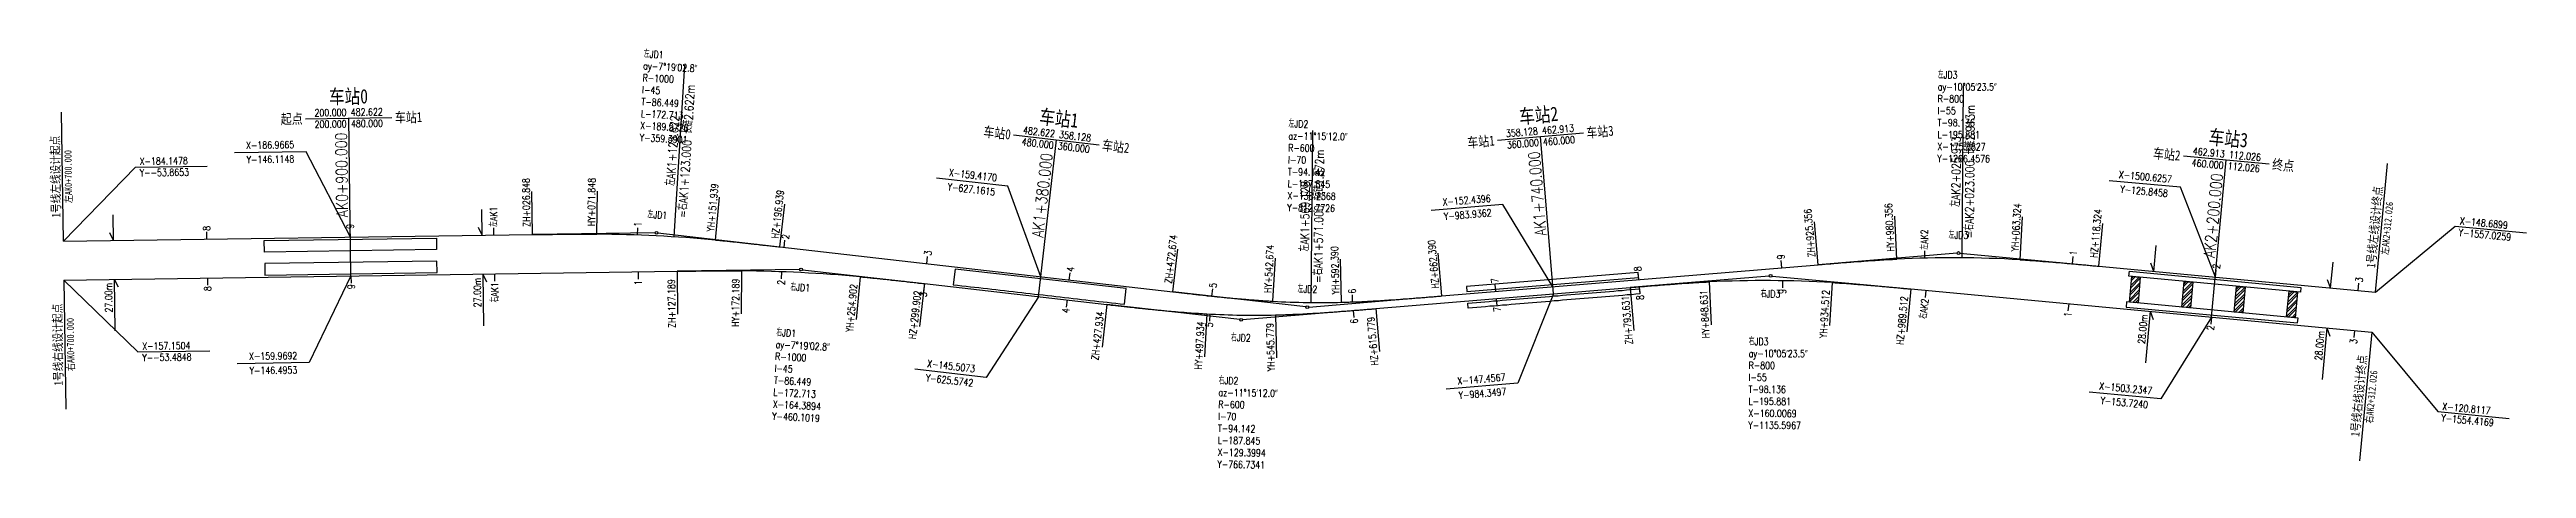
# Model space of a CAD drawing. Header units: millimetres. Extents: x -64 to 1662, y 26 to 318.
import ezdxf
from ezdxf.enums import TextEntityAlignment as Align

# ---------------------------------------------------------------- set-up
doc = ezdxf.new("R2010")
doc.units = ezdxf.units.MM
for name, color, linetype in [('KbhCzCoord主线', 4, 'Continuous'), ('KbhCzD主线-L', 111, 'Continuous'), ('KbhCzD主线-R', 111, 'Continuous'), ('KbhCzZt主线xl', 4, 'Continuous'), ('KbhCz主线', 4, 'Continuous'), ('KbhRt主线_右线', 2, 'Continuous'), ('KbhRt主线_右线qxcs', 2, 'Continuous'), ('KbhRt主线_右线re', 2, 'Continuous'), ('KbhRt主线_右线rs', 2, 'Continuous'), ('KbhRt主线_右线txd', 2, 'Continuous'), ('KbhRt主线_右线xl', 3, 'Continuous'), ('KbhRt主线_左线', 2, 'Continuous'), ('KbhRt主线_左线nydl', 2, 'Continuous'), ('KbhRt主线_左线qxcs', 2, 'Continuous'), ('KbhRt主线_左线re', 2, 'Continuous'), ('KbhRt主线_左线rs', 2, 'Continuous'), ('KbhRt主线_左线txd', 2, 'Continuous'), ('KbhRt主线_左线xl', 3, 'Continuous'), ('Kbh主线_右线Bmb', 10, 'Continuous'), ('Kbh主线_左线Bmb', 10, 'Continuous'), ('Kbh主线_左线Xjj', 6, 'Continuous')]:
    doc.layers.add(name, color=color, linetype=linetype)
doc.styles.add('RhHeiti', font='simhei_0.ttf', dxfattribs={"width": 0.7, "height": 3})
doc.styles.add('RHSTDHZ', font='txt.shx', dxfattribs={"width": 0.8, "height": 3, "bigfont": 'gbcbig.shx'})
pattern_1 = [(45, (0, 0), (-2.245064, 2.245064), []), (45, (0, 1.5875), (-2.245064, 2.245064), [])]

msp = doc.modelspace()

# ---------------------------------------------------------------- hatches: boundary and pattern name
at = {"layer": 'KbhCzZt主线xl'}
h = msp.add_hatch(dxfattribs=at)
h.set_pattern_fill('STEEL', color=2, style=0)
h.set_pattern_definition(pattern_1)
h.paths.add_polyline_path([(1385.6, 141.6), (1387.3, 159.6), (1393.2, 159), (1391.6, 141.1)])
h = msp.add_hatch(dxfattribs=at)
h.set_pattern_fill('STEEL', color=2, style=0)
h.set_pattern_definition(pattern_1)
h.paths.add_polyline_path([(1422.1, 138.2), (1423.8, 156.1), (1429.8, 155.6), (1428.1, 137.7)])
h = msp.add_hatch(dxfattribs=at)
h.set_pattern_fill('STEEL', color=2, style=0)
h.set_pattern_definition(pattern_1)
h.paths.add_polyline_path([(1458.6, 134.8), (1460.3, 152.7), (1466.3, 152.2), (1464.6, 134.2)])
h = msp.add_hatch(dxfattribs=at)
h.set_pattern_fill('STEEL', color=2, style=0)
h.set_pattern_definition(pattern_1)
h.paths.add_polyline_path([(1495.1, 131.4), (1496.8, 149.3), (1502.8, 148.7), (1501.1, 130.8)])

# ---------------------------------------------------------------- linework, layer by layer
at = {"layer": 'KbhCzCoord主线', "color": 0}
for p, q in [((115.3, 246.5), (65.3, 245.8)), ((146.1, 187), (115.3, 246.5)), ((604.2, 222.4), (554.5, 228.1)), ((1421.2, 221.7), (1371.4, 226.3)), ((627.2, 159.4), (604.2, 222.4)), ((949.1, 209.8), (899.2, 205.6)), ((983.9, 152.4), (949.1, 209.8)), ((1445.5, 159.1), (1421.2, 221.7)), ((146.5, 160), (117.3, 99.6)), ((625.6, 145.5), (589, 89.3)), ((984.3, 147.5), (959.4, 85.2)), ((1442.9, 131.3), (1407.4, 74.3)), ((117.3, 99.6), (67.3, 98.8)), ((589, 89.3), (539.3, 95)), ((959.4, 85.2), (909.6, 81)), ((1407.4, 74.3), (1357.6, 79))]:
    msp.add_line(p, q, dxfattribs=at)
at = {"layer": 'KbhCzZt主线xl'}
for points in [[(86.1, 184.6), (206.1, 186.3), (206.2, 178.3), (86.3, 176.6)], [(86.5, 160.6), (206.5, 162.3), (206.4, 170.3), (86.4, 168.6)], [(566.1, 153.8), (569.1, 153.5), (572.1, 153.1), (575.1, 152.8), (578.1, 152.4), (581, 152.1), (584, 151.8), (587, 151.4), (590, 151.1), (593, 150.7), (595.9, 150.4), (598.9, 150.1), (601.9, 149.7), (604.9, 149.4), (607.9, 149), (610.8, 148.7), (613.8, 148.4), (616.8, 148), (619.8, 147.7), (622.8, 147.3), (625.7, 147), (628.7, 146.7), (631.7, 146.3), (634.7, 146), (637.7, 145.6), (640.6, 145.3), (643.6, 145), (646.6, 144.6), (649.6, 144.3), (652.6, 143.9), (655.6, 143.6), (658.5, 143.3), (661.5, 142.9), (664.5, 142.6), (667.5, 142.2), (670.5, 141.9), (673.4, 141.6), (676.4, 141.2), (679.4, 140.9), (682.4, 140.5), (685.4, 140.2), (686.6, 151.1), (567.4, 164.7)], [(924, 149), (1043.6, 158.9), (1043.3, 162.4), (923.7, 152.5)], [(1385.6, 163.2), (1505.1, 152), (1504.8, 148.6), (1385.3, 159.7)], [(924.7, 141), (927.7, 141.2), (930.7, 141.5), (933.6, 141.7), (936.6, 142), (939.6, 142.2), (942.6, 142.5), (945.6, 142.7), (948.6, 143), (951.6, 143.2), (954.6, 143.5), (957.6, 143.7), (960.6, 144), (963.5, 144.2), (966.5, 144.5), (969.5, 144.7), (972.5, 145), (975.5, 145.2), (978.5, 145.5), (981.5, 145.7), (984.5, 146), (987.5, 146.2), (990.5, 146.5), (993.4, 146.7), (996.4, 147), (999.4, 147.2), (1002.4, 147.5), (1005.4, 147.7), (1008.4, 147.9), (1011.4, 148.2), (1014.4, 148.4), (1017.4, 148.7), (1020.4, 148.9), (1023.3, 149.2), (1026.3, 149.4), (1029.3, 149.7), (1032.3, 149.9), (1035.3, 150.2), (1038.3, 150.4), (1041.3, 150.7), (1044.3, 150.9), (1044.6, 147.4), (1041.6, 147.2), (1038.6, 146.9), (1035.6, 146.7), (1032.6, 146.4), (1029.6, 146.2), (1026.6, 145.9), (1023.6, 145.7), (1020.6, 145.5), (1017.7, 145.2), (1014.7, 145), (1011.7, 144.7), (1008.7, 144.5), (1005.7, 144.2), (1002.7, 144), (999.7, 143.7), (996.7, 143.5), (993.7, 143.2), (990.7, 143), (987.8, 142.7), (984.8, 142.5), (981.8, 142.2), (978.8, 142), (975.8, 141.7), (972.8, 141.5), (969.8, 141.2), (966.8, 141), (963.8, 140.7), (960.8, 140.5), (957.9, 140.2), (954.9, 140), (951.9, 139.7), (948.9, 139.5), (945.9, 139.2), (942.9, 139), (939.9, 138.8), (936.9, 138.5), (933.9, 138.3), (930.9, 138), (928, 137.8), (925, 137.5)], [(1383.3, 138.3), (1502.8, 127.2), (1503.1, 130.6), (1383.6, 141.8)]]:
    msp.add_lwpolyline(points, close=True, dxfattribs=at)
at = {"layer": 'KbhCzZt主线xl', "color": 2}
for points in [[(1385.6, 141.6), (1387.3, 159.6), (1393.2, 159), (1391.6, 141.1)], [(1422.1, 138.2), (1423.8, 156.1), (1429.8, 155.6), (1428.1, 137.7)], [(1458.6, 134.8), (1460.3, 152.7), (1466.3, 152.2), (1464.6, 134.2)], [(1495.1, 131.4), (1496.8, 149.3), (1502.8, 148.7), (1501.1, 130.8)]]:
    msp.add_lwpolyline(points, close=True, dxfattribs=at)
at = {"layer": 'KbhCz主线', "color": 9}
for p, q in [((114.9, 269.5), (174.9, 270.4)), ((146.5, 160), (144.9, 270)), ((945.4, 254.6), (1005.2, 259.6)), ((608.2, 258.2), (667.9, 251.4)), ((625.6, 145.5), (638, 254.8)), ((984.3, 147.5), (975.3, 257.1)), ((1423.3, 243.6), (1483, 238)), ((1442.9, 131.3), (1453.1, 240.8))]:
    msp.add_line(p, q, dxfattribs=at)
at = {"layer": 'KbhRt主线_右线'}
for p, q in [((459.1, 164.4), (373.7, 163.2)), ((461.1, 164.3), (546, 154.6)), ((1134.6, 159.9), (1037.8, 151.9)), ((1136.6, 159.9), (1233.3, 150.9)), ((765.7, 129.5), (673.2, 140.1)), ((767.7, 129.5), (860.6, 137.2))]:
    msp.add_line(p, q, dxfattribs=at)
for centre in [(460.1, 164.4), (1135.6, 160), (766.7, 129.4)]:
    msp.add_circle(centre, 1, dxfattribs=at)
at = {"layer": 'KbhRt主线_右线re', "color": 9}
msp.add_line((1554.4, 120.8), (1546, 31.2), dxfattribs=at)
at = {"layer": 'KbhRt主线_右线re', "color": 4}
for p, q in [((1554.4, 120.8), (1600.4, 65.4)), ((1600.4, 65.4), (1650.1, 60.7))]:
    msp.add_line(p, q, dxfattribs=at)
at = {"layer": 'KbhRt主线_右线rs', "color": 9}
msp.add_line((-53.5, 157.1), (-52.2, 67.2), dxfattribs=at)
at = {"layer": 'KbhRt主线_右线rs', "color": 4}
for p, q in [((-53.5, 157.1), (-1.9, 107)), ((-1.9, 107), (48.1, 107.7))]:
    msp.add_line(p, q, dxfattribs=at)
at = {"layer": 'KbhRt主线_右线txd', "color": 4}
for p, q in [((373.7, 163.2), (374.1, 133.2)), ((418.7, 163.5), (418.4, 133.5)), ((501.2, 159.4), (498.5, 129.5)), ((1092.7, 155.8), (1094.1, 125.8)), ((1178.5, 155.4), (1176.7, 125.4)), ((546, 154.6), (542.6, 124.8)), ((673.2, 140.1), (669.8, 110.3)), ((1037.8, 151.9), (1040.3, 122)), ((1233.3, 150.9), (1230.5, 121)), ((742.9, 133.5), (741.2, 103.5)), ((790.7, 132.8), (791.4, 102.8)), ((860.6, 137.2), (863, 107.3))]:
    msp.add_line(p, q, dxfattribs=at)
at = {"layer": 'KbhRt主线_右线xl'}
for p, q in [((-53.5, 157.1), (373.7, 163.2)), ((546, 154.6), (673.2, 140.1)), ((860.6, 137.2), (1037.8, 151.9)), ((1233.3, 150.9), (1554.4, 120.8))]:
    msp.add_line(p, q, dxfattribs=at)
for points in [[(373.7, 163.2), (374.7, 163.2), (375.7, 163.2), (376.7, 163.2), (377.7, 163.2), (378.7, 163.2), (379.7, 163.3), (380.7, 163.3), (381.7, 163.3), (382.7, 163.3), (383.7, 163.3), (384.7, 163.3), (385.7, 163.3), (386.7, 163.3), (387.7, 163.4), (388.7, 163.4), (389.7, 163.4), (390.7, 163.4), (391.7, 163.4), (392.7, 163.4), (393.7, 163.4), (394.7, 163.4), (395.7, 163.4), (396.7, 163.5), (397.7, 163.5), (398.7, 163.5), (399.7, 163.5), (400.7, 163.5), (401.7, 163.5), (402.7, 163.5), (403.7, 163.5), (404.7, 163.5), (405.7, 163.5), (406.7, 163.5), (407.7, 163.5), (408.7, 163.5), (409.7, 163.5), (410.7, 163.5), (411.7, 163.5), (412.7, 163.5), (413.7, 163.5), (414.7, 163.5), (415.7, 163.5), (416.7, 163.5), (417.7, 163.5), (418.7, 163.5)], [(501.2, 159.4), (502.2, 159.3), (503.2, 159.2), (504.2, 159.1), (505.2, 159), (506.2, 158.9), (507.2, 158.8), (508.2, 158.7), (509.2, 158.6), (510.2, 158.5), (511.2, 158.4), (512.2, 158.3), (513.2, 158.2), (514.2, 158.1), (515.2, 158), (516.2, 157.9), (517.2, 157.8), (518.2, 157.7), (519.2, 157.6), (520.2, 157.5), (521.1, 157.4), (522.1, 157.3), (523.1, 157.1), (524.1, 157), (525.1, 156.9), (526.1, 156.8), (527.1, 156.7), (528.1, 156.6), (529.1, 156.5), (530.1, 156.4), (531.1, 156.3), (532.1, 156.2), (533.1, 156.1), (534.1, 155.9), (535.1, 155.8), (536.1, 155.7), (537.1, 155.6), (538, 155.5), (539, 155.4), (540, 155.3), (541, 155.2), (542, 155), (543, 154.9), (544, 154.8), (545, 154.7), (546, 154.6)], [(1037.8, 151.9), (1038.8, 152), (1039.8, 152.1), (1040.8, 152.1), (1041.8, 152.2), (1042.8, 152.3), (1043.8, 152.4), (1044.8, 152.5), (1045.8, 152.6), (1046.8, 152.6), (1047.8, 152.7), (1048.8, 152.8), (1049.8, 152.9), (1050.8, 153), (1051.7, 153), (1052.7, 153.1), (1053.7, 153.2), (1054.7, 153.3), (1055.7, 153.4), (1056.7, 153.4), (1057.7, 153.5), (1058.7, 153.6), (1059.7, 153.7), (1060.7, 153.7), (1061.7, 153.8), (1062.7, 153.9), (1063.7, 154), (1064.7, 154.1), (1065.7, 154.1), (1066.7, 154.2), (1067.7, 154.3), (1068.7, 154.3), (1069.7, 154.4), (1070.7, 154.5), (1071.7, 154.6), (1072.7, 154.6), (1073.7, 154.7), (1074.7, 154.8), (1075.7, 154.8), (1076.7, 154.9), (1077.7, 155), (1078.7, 155), (1079.7, 155.1), (1080.7, 155.1), (1081.7, 155.2), (1082.7, 155.3), (1083.7, 155.3), (1084.7, 155.4), (1085.7, 155.4), (1086.7, 155.5), (1087.7, 155.6), (1088.7, 155.6), (1089.7, 155.7), (1090.7, 155.7), (1091.7, 155.8), (1092.7, 155.8)], [(1178.5, 155.4), (1179.5, 155.3), (1180.5, 155.2), (1181.5, 155.2), (1182.5, 155.1), (1183.5, 155), (1184.5, 155), (1185.5, 154.9), (1186.5, 154.9), (1187.5, 154.8), (1188.5, 154.7), (1189.5, 154.6), (1190.5, 154.6), (1191.5, 154.5), (1192.5, 154.4), (1193.5, 154.3), (1194.5, 154.3), (1195.5, 154.2), (1196.4, 154.1), (1197.4, 154), (1198.4, 154), (1199.4, 153.9), (1200.4, 153.8), (1201.4, 153.7), (1202.4, 153.6), (1203.4, 153.6), (1204.4, 153.5), (1205.4, 153.4), (1206.4, 153.3), (1207.4, 153.2), (1208.4, 153.1), (1209.4, 153), (1210.4, 153), (1211.4, 152.9), (1212.4, 152.8), (1213.4, 152.7), (1214.4, 152.6), (1215.4, 152.5), (1216.4, 152.4), (1217.4, 152.3), (1218.4, 152.2), (1219.4, 152.2), (1220.4, 152.1), (1221.4, 152), (1222.4, 151.9), (1223.3, 151.8), (1224.3, 151.7), (1225.3, 151.6), (1226.3, 151.5), (1227.3, 151.4), (1228.3, 151.3), (1229.3, 151.2), (1230.3, 151.1), (1231.3, 151), (1232.3, 151), (1233.3, 150.9)], [(673.2, 140.1), (674.2, 140), (675.2, 139.8), (676.2, 139.7), (677.2, 139.6), (678.2, 139.5), (679.2, 139.4), (680.2, 139.3), (681.1, 139.2), (682.1, 139.1), (683.1, 138.9), (684.1, 138.8), (685.1, 138.7), (686.1, 138.6), (687.1, 138.5), (688.1, 138.4), (689.1, 138.3), (690.1, 138.2), (691.1, 138.1), (692.1, 137.9), (693.1, 137.8), (694.1, 137.7), (695.1, 137.6), (696.1, 137.5), (697.1, 137.4), (698, 137.3), (699, 137.2), (700, 137.1), (701, 137), (702, 136.9), (703, 136.8), (704, 136.7), (705, 136.6), (706, 136.5), (707, 136.4), (708, 136.3), (709, 136.2), (710, 136.1), (711, 136), (712, 135.9), (713, 135.8), (714, 135.7), (715, 135.6), (716, 135.5), (717, 135.4), (717.9, 135.3), (718.9, 135.2), (719.9, 135.2), (720.9, 135.1), (721.9, 135), (722.9, 134.9), (723.9, 134.8), (724.9, 134.7), (725.9, 134.7), (726.9, 134.6), (727.9, 134.5), (728.9, 134.4), (729.9, 134.3), (730.9, 134.3), (731.9, 134.2), (732.9, 134.1), (733.9, 134.1), (734.9, 134), (735.9, 133.9), (736.9, 133.9), (737.9, 133.8), (738.9, 133.7), (739.9, 133.7), (740.9, 133.6), (741.9, 133.5), (742.9, 133.5)], [(790.7, 132.8), (791.7, 132.8), (792.7, 132.8), (793.7, 132.8), (794.7, 132.9), (795.7, 132.9), (796.7, 132.9), (797.7, 133), (798.7, 133), (799.7, 133), (800.7, 133.1), (801.7, 133.1), (802.7, 133.2), (803.7, 133.2), (804.7, 133.2), (805.7, 133.3), (806.7, 133.3), (807.7, 133.4), (808.7, 133.4), (809.7, 133.5), (810.7, 133.5), (811.7, 133.6), (812.7, 133.7), (813.7, 133.7), (814.7, 133.8), (815.7, 133.8), (816.7, 133.9), (817.7, 133.9), (818.7, 134), (819.7, 134.1), (820.7, 134.1), (821.7, 134.2), (822.7, 134.3), (823.7, 134.3), (824.7, 134.4), (825.7, 134.5), (826.7, 134.5), (827.7, 134.6), (828.7, 134.7), (829.7, 134.7), (830.6, 134.8), (831.6, 134.9), (832.6, 135), (833.6, 135), (834.6, 135.1), (835.6, 135.2), (836.6, 135.3), (837.6, 135.3), (838.6, 135.4), (839.6, 135.5), (840.6, 135.6), (841.6, 135.6), (842.6, 135.7), (843.6, 135.8), (844.6, 135.9), (845.6, 136), (846.6, 136), (847.6, 136.1), (848.6, 136.2), (849.6, 136.3), (850.6, 136.4), (851.6, 136.4), (852.6, 136.5), (853.6, 136.6), (854.6, 136.7), (855.6, 136.8), (856.6, 136.9), (857.6, 136.9), (858.6, 137), (859.6, 137.1), (860.6, 137.2)]]:
    msp.add_lwpolyline(points, dxfattribs=at)
for centre, radius, start, end in [((410.3, -836.5), 1000, 84.7792, 89.5184), ((1131.4, -643.3), 800, 86.6231, 92.7739), ((776, 732.6), 600, 266.8323, 271.4012)]:
    msp.add_arc(centre, radius, start, end, dxfattribs=at)
at = {"layer": 'KbhRt主线_左线'}
for p, q in [((358.4, 190), (273, 188.8)), ((360.4, 189.9), (445.3, 180.2)), ((1265.5, 175.8), (1168.7, 167.8)), ((1267.5, 175.8), (1364.2, 166.7)), ((811.8, 138.4), (719.2, 148.9)), ((813.8, 138.3), (906.6, 146))]:
    msp.add_line(p, q, dxfattribs=at)
for centre in [(359.4, 190), (1266.5, 175.9), (812.8, 138.2)]:
    msp.add_circle(centre, 1, dxfattribs=at)
at = {"layer": 'KbhRt主线_左线nydl', "color": 7}
for p, q in [((371.7, 187.2), (379.1, 306.9)), ((1269.1, 172.6), (1270.1, 292.6)), ((815.4, 141.4), (816.7, 261.4))]:
    msp.add_line(p, q, dxfattribs=at)
at = {"layer": 'KbhRt主线_左线re', "color": 9}
msp.add_line((1557, 148.7), (1565.4, 238.3), dxfattribs=at)
at = {"layer": 'KbhRt主线_左线re', "color": 4}
for p, q in [((1557, 148.7), (1612.5, 194.6)), ((1612.5, 194.6), (1662.2, 190))]:
    msp.add_line(p, q, dxfattribs=at)
at = {"layer": 'KbhRt主线_左线rs', "color": 9}
msp.add_line((-53.9, 184.1), (-55.1, 274.1), dxfattribs=at)
at = {"layer": 'KbhRt主线_左线rs', "color": 4}
for p, q in [((-53.9, 184.1), (-3.7, 235.8)), ((-3.7, 235.8), (46.3, 236.5))]:
    msp.add_line(p, q, dxfattribs=at)
at = {"layer": 'KbhRt主线_左线txd', "color": 4}
for p, q in [((273, 188.8), (272.5, 218.8)), ((317.9, 189.1), (318.2, 219)), ((400.5, 184.9), (403.3, 214.8)), ((445.3, 180.2), (448.7, 210)), ((1168.7, 167.8), (1166.2, 197.7)), ((1223.5, 171.7), (1222.1, 201.7)), ((1309.4, 171.2), (1311.1, 201.2)), ((1364.2, 166.7), (1367, 196.6)), ((719.2, 148.9), (722.6, 178.7)), ((906.6, 146), (904.1, 175.9)), ((788.9, 142.3), (790.6, 172.3)), ((836.7, 141.6), (836, 171.6))]:
    msp.add_line(p, q, dxfattribs=at)
at = {"layer": 'KbhRt主线_左线xl'}
for p, q in [((-53.9, 184.1), (273, 188.8)), ((445.3, 180.2), (719.2, 148.9)), ((906.6, 146), (1168.7, 167.8)), ((1364.2, 166.7), (1557, 148.7))]:
    msp.add_line(p, q, dxfattribs=at)
for points in [[(273, 188.8), (273.9, 188.8), (274.9, 188.8), (275.9, 188.8), (276.9, 188.8), (277.9, 188.8), (278.9, 188.8), (279.9, 188.9), (280.9, 188.9), (281.9, 188.9), (282.9, 188.9), (283.9, 188.9), (284.9, 188.9), (285.9, 188.9), (286.9, 188.9), (287.9, 189), (288.9, 189), (289.9, 189), (290.9, 189), (291.9, 189), (292.9, 189), (293.9, 189), (294.9, 189), (295.9, 189), (296.9, 189), (297.9, 189), (298.9, 189.1), (299.9, 189.1), (300.9, 189.1), (301.9, 189.1), (302.9, 189.1), (303.9, 189.1), (304.9, 189.1), (305.9, 189.1), (306.9, 189.1), (307.9, 189.1), (308.9, 189.1), (309.9, 189.1), (310.9, 189.1), (311.9, 189.1), (312.9, 189.1), (313.9, 189.1), (314.9, 189.1), (315.9, 189.1), (316.9, 189.1), (317.9, 189.1)], [(400.5, 184.9), (401.5, 184.8), (402.5, 184.8), (403.5, 184.7), (404.5, 184.6), (405.5, 184.5), (406.5, 184.4), (407.5, 184.3), (408.5, 184.2), (409.5, 184.1), (410.5, 184), (411.5, 183.9), (412.5, 183.8), (413.5, 183.7), (414.5, 183.6), (415.5, 183.5), (416.5, 183.4), (417.5, 183.3), (418.4, 183.2), (419.4, 183.1), (420.4, 182.9), (421.4, 182.8), (422.4, 182.7), (423.4, 182.6), (424.4, 182.5), (425.4, 182.4), (426.4, 182.3), (427.4, 182.2), (428.4, 182.1), (429.4, 182), (430.4, 181.9), (431.4, 181.7), (432.4, 181.6), (433.4, 181.5), (434.4, 181.4), (435.3, 181.3), (436.3, 181.2), (437.3, 181.1), (438.3, 181), (439.3, 180.9), (440.3, 180.7), (441.3, 180.6), (442.3, 180.5), (443.3, 180.4), (444.3, 180.3), (445.3, 180.2)], [(1168.7, 167.8), (1169.7, 167.9), (1170.7, 167.9), (1171.6, 168), (1172.6, 168.1), (1173.6, 168.2), (1174.6, 168.3), (1175.6, 168.3), (1176.6, 168.4), (1177.6, 168.5), (1178.6, 168.6), (1179.6, 168.7), (1180.6, 168.8), (1181.6, 168.8), (1182.6, 168.9), (1183.6, 169), (1184.6, 169.1), (1185.6, 169.2), (1186.6, 169.2), (1187.6, 169.3), (1188.6, 169.4), (1189.6, 169.5), (1190.6, 169.5), (1191.6, 169.6), (1192.6, 169.7), (1193.6, 169.8), (1194.6, 169.9), (1195.6, 169.9), (1196.6, 170), (1197.6, 170.1), (1198.6, 170.1), (1199.6, 170.2), (1200.6, 170.3), (1201.6, 170.4), (1202.6, 170.4), (1203.6, 170.5), (1204.5, 170.6), (1205.5, 170.6), (1206.5, 170.7), (1207.5, 170.8), (1208.5, 170.8), (1209.5, 170.9), (1210.5, 171), (1211.5, 171), (1212.5, 171.1), (1213.5, 171.1), (1214.5, 171.2), (1215.5, 171.3), (1216.5, 171.3), (1217.5, 171.4), (1218.5, 171.4), (1219.5, 171.5), (1220.5, 171.5), (1221.5, 171.6), (1222.5, 171.6), (1223.5, 171.7)], [(1309.4, 171.2), (1310.4, 171.2), (1311.4, 171.1), (1312.3, 171.1), (1313.3, 171), (1314.3, 170.9), (1315.3, 170.9), (1316.3, 170.8), (1317.3, 170.7), (1318.3, 170.7), (1319.3, 170.6), (1320.3, 170.5), (1321.3, 170.4), (1322.3, 170.4), (1323.3, 170.3), (1324.3, 170.2), (1325.3, 170.1), (1326.3, 170.1), (1327.3, 170), (1328.3, 169.9), (1329.3, 169.8), (1330.3, 169.8), (1331.3, 169.7), (1332.3, 169.6), (1333.3, 169.5), (1334.3, 169.4), (1335.3, 169.3), (1336.3, 169.3), (1337.3, 169.2), (1338.3, 169.1), (1339.3, 169), (1340.3, 168.9), (1341.3, 168.8), (1342.3, 168.7), (1343.3, 168.7), (1344.3, 168.6), (1345.2, 168.5), (1346.2, 168.4), (1347.2, 168.3), (1348.2, 168.2), (1349.2, 168.1), (1350.2, 168), (1351.2, 167.9), (1352.2, 167.9), (1353.2, 167.8), (1354.2, 167.7), (1355.2, 167.6), (1356.2, 167.5), (1357.2, 167.4), (1358.2, 167.3), (1359.2, 167.2), (1360.2, 167.1), (1361.2, 167), (1362.2, 166.9), (1363.2, 166.8), (1364.2, 166.7)], [(719.2, 148.9), (720.2, 148.8), (721.2, 148.7), (722.2, 148.6), (723.2, 148.5), (724.2, 148.3), (725.2, 148.2), (726.2, 148.1), (727.2, 148), (728.2, 147.9), (729.2, 147.8), (730.2, 147.7), (731.2, 147.6), (732.2, 147.4), (733.1, 147.3), (734.1, 147.2), (735.1, 147.1), (736.1, 147), (737.1, 146.9), (738.1, 146.8), (739.1, 146.7), (740.1, 146.6), (741.1, 146.5), (742.1, 146.4), (743.1, 146.2), (744.1, 146.1), (745.1, 146), (746.1, 145.9), (747.1, 145.8), (748.1, 145.7), (749.1, 145.6), (750.1, 145.5), (751, 145.4), (752, 145.3), (753, 145.2), (754, 145.1), (755, 145), (756, 144.9), (757, 144.8), (758, 144.7), (759, 144.6), (760, 144.5), (761, 144.4), (762, 144.3), (763, 144.3), (764, 144.2), (765, 144.1), (766, 144), (767, 143.9), (768, 143.8), (769, 143.7), (770, 143.7), (771, 143.6), (772, 143.5), (773, 143.4), (774, 143.3), (774.9, 143.3), (775.9, 143.2), (776.9, 143.1), (777.9, 143), (778.9, 143), (779.9, 142.9), (780.9, 142.8), (781.9, 142.8), (782.9, 142.7), (783.9, 142.6), (784.9, 142.6), (785.9, 142.5), (786.9, 142.4), (787.9, 142.4), (788.9, 142.3)], [(836.7, 141.6), (837.7, 141.6), (838.7, 141.6), (839.7, 141.7), (840.7, 141.7), (841.7, 141.7), (842.7, 141.8), (843.7, 141.8), (844.7, 141.8), (845.7, 141.9), (846.7, 141.9), (847.7, 142), (848.7, 142), (849.7, 142), (850.7, 142.1), (851.7, 142.1), (852.7, 142.2), (853.7, 142.2), (854.7, 142.3), (855.7, 142.3), (856.7, 142.4), (857.7, 142.4), (858.7, 142.5), (859.7, 142.5), (860.7, 142.6), (861.7, 142.7), (862.7, 142.7), (863.7, 142.8), (864.7, 142.8), (865.7, 142.9), (866.7, 143), (867.7, 143), (868.7, 143.1), (869.7, 143.2), (870.7, 143.2), (871.7, 143.3), (872.7, 143.4), (873.7, 143.4), (874.7, 143.5), (875.7, 143.6), (876.7, 143.6), (877.7, 143.7), (878.7, 143.8), (879.7, 143.9), (880.7, 143.9), (881.7, 144), (882.7, 144.1), (883.7, 144.2), (884.7, 144.2), (885.7, 144.3), (886.7, 144.4), (887.7, 144.5), (888.7, 144.6), (889.6, 144.6), (890.6, 144.7), (891.6, 144.8), (892.6, 144.9), (893.6, 145), (894.6, 145), (895.6, 145.1), (896.6, 145.2), (897.6, 145.3), (898.6, 145.4), (899.6, 145.4), (900.6, 145.5), (901.6, 145.6), (902.6, 145.7), (903.6, 145.8), (904.6, 145.9), (905.6, 145.9), (906.6, 146)]]:
    msp.add_lwpolyline(points, dxfattribs=at)
for centre, radius, start, end in [((309.5, -810.9), 1000, 84.7792, 89.5184), ((1262.2, -627.4), 800, 86.6231, 92.7739), ((822.1, 741.4), 600, 266.8323, 271.4012)]:
    msp.add_arc(centre, radius, start, end, dxfattribs=at)
at = {"layer": 'Kbh主线_右线Bmb', "color": 10}
for p, q in [((46.5, 158.6), (46.6, 153.6)), ((146.5, 160), (146.6, 155)), ((246.5, 161.4), (246.6, 156.4)), ((346.5, 162.8), (346.5, 157.8)), ((446.5, 162.8), (446.3, 157.9)), ((1144, 156.6), (1143.9, 151.6)), ((546.1, 154.6), (545.5, 149.6)), ((645.4, 143.2), (644.9, 138.3)), ((944.5, 144.1), (944.9, 139.2)), ((1044.1, 152.4), (1044.6, 147.4)), ((1243.7, 149.9), (1243.3, 144.9)), ((1343.3, 140.6), (1342.8, 135.6)), ((744.9, 133.4), (744.7, 128.4)), ((844.8, 135.9), (845.2, 130.9)), ((1442.9, 131.3), (1442.4, 126.3)), ((1542.4, 121.9), (1542, 117))]:
    msp.add_line(p, q, dxfattribs=at)
at = {"layer": 'Kbh主线_左线Bmb', "color": 10}
for p, q in [((46.1, 185.6), (46.1, 190.6)), ((146.1, 187), (146, 192)), ((246.1, 188.4), (246, 193.4)), ((346.1, 188.4), (346.3, 193.4)), ((448.3, 179.8), (448.9, 184.8)), ((547.7, 168.5), (548.2, 173.5)), ((1243.1, 172.4), (1243, 177.4)), ((1345.9, 168.4), (1346.4, 173.4)), ((647, 157.1), (647.6, 162.1)), ((1043.7, 157.4), (1043.3, 162.4)), ((1143.4, 165.7), (1143, 170.7)), ((1445.5, 159.1), (1446, 164.1)), ((746.4, 145.9), (746.9, 150.9)), ((844.3, 141.8), (844.2, 146.8)), ((944.1, 149.1), (943.7, 154.1)), ((1545.1, 149.8), (1545.5, 154.8))]:
    msp.add_line(p, q, dxfattribs=at)
at = {"layer": 'Kbh主线_左线Xjj'}
for p, q in [((-18.9, 184.6), (-21.5, 190)), ((-18.9, 184.6), (-19.1, 202.6)), ((238, 188.3), (235.3, 193.6)), ((238, 188.3), (237.7, 206.3)), ((1402.7, 163.1), (1404.3, 181.1)), ((-18.5, 157.6), (-18, 121.6)), ((-18.5, 157.6), (-15.8, 152.3)), ((238.3, 161.3), (238.8, 125.3)), ((238.3, 161.3), (241, 155.9)), ((1402.7, 163.1), (1400.6, 168.8)), ((1525.8, 151.6), (1523.7, 157.2)), ((1525.8, 151.6), (1527.5, 169.5)), ((1400.1, 135.3), (1396.7, 99.4)), ((1400.1, 135.3), (1402.1, 129.6)), ((1523.2, 123.7), (1519.9, 87.9)), ((1523.2, 123.7), (1525.3, 118.1))]:
    msp.add_line(p, q, dxfattribs=at)

# ---------------------------------------------------------------- texts
at = {"layer": 'KbhCzCoord主线', "color": 2, "style": 'RHSTDHZ', "width": 0.8}
for s, rotation, p in [('X-186.9665', 0.8075, (90.2, 248.7)), ('Y-146.1148', 0.8075, (90.4, 238.7)), ('Y-627.1615', 353.4901, (578.5, 217.8)), ('X-159.4170', 353.4901, (579.6, 227.7)), ('X-1500.6257', 354.6536, (1396.5, 226.5)), ('X-152.4396', 4.7434, (924, 210.2)), ('Y-125.8458', 354.6536, (1395.6, 216.5)), ('Y-983.9362', 4.7434, (924.8, 200.2)), ('X-159.9692', 0.8075, (92.3, 101.7)), ('Y-146.4953', 0.8075, (92.5, 91.7)), ('Y-625.5742', 353.4901, (563.3, 84.7)), ('X-145.5073', 353.4901, (564.4, 94.6)), ('X-147.4567', 4.7434, (934.3, 85.6)), ('Y-984.3497', 4.7434, (935.1, 75.6)), ('X-1503.2347', 354.6536, (1382.8, 79.1)), ('Y-153.7240', 354.6536, (1381.8, 69.2))]:
    msp.add_text(s, height=5, rotation=rotation, dxfattribs=at).set_placement(p, align=Align.CENTER)
at = {"layer": 'KbhCzD主线-L', "style": 'RHSTDHZ', "width": 0.8}
for s, rotation, p in [('200.000', 0.8075, (143.4, 271.4)), ('482.622', 353.4901, (636.7, 256.5)), ('358.128', 4.7434, (973.6, 258.5)), ('462.913', 354.6536, (1451.8, 242.4))]:
    msp.add_text(s, height=5, rotation=rotation, dxfattribs=at).set_placement(p, align=Align.RIGHT)
for s, rotation, p in [('482.622', 0.8075, (146.4, 271.5)), ('358.128', 353.4901, (639.7, 256.1)), ('462.913', 4.7434, (976.6, 258.7)), ('112.026', 354.6536, (1454.8, 242.1))]:
    msp.add_text(s, height=5, rotation=rotation, dxfattribs=at).set_placement(p)
at = {"layer": 'KbhCzD主线-R', "style": 'RHSTDHZ', "width": 0.8}
for s, rotation, p in [('200.000', 0.8075, (143.5, 263.4)), ('480.000', 353.4901, (635.8, 248.5)), ('360.000', 4.7434, (974.3, 250.5)), ('460.000', 354.6536, (1451, 234.4))]:
    msp.add_text(s, height=5, rotation=rotation, dxfattribs=at).set_placement(p, align=Align.RIGHT)
for s, rotation, p in [('480.000', 0.8075, (146.5, 263.5)), ('360.000', 353.4901, (638.8, 248.2)), ('460.000', 4.7434, (977.3, 250.7)), ('112.026', 354.6536, (1454, 234.2))]:
    msp.add_text(s, height=5, rotation=rotation, dxfattribs=at).set_placement(p)
at = {"layer": 'KbhCz主线', "color": 1, "style": 'RhHeiti', "width": 0.8}
for s, rotation, p in [('车站0', 0.8075, (144.8, 280)), ('车站1', 353.4901, (639.2, 264.7)), ('车站2', 4.7434, (974.4, 267)), ('车站3', 354.6536, (1454.1, 250.7))]:
    msp.add_text(s, height=10, rotation=rotation, dxfattribs=at).set_placement(p, align=Align.CENTER)
at = {"layer": 'KbhCz主线', "color": 0, "style": 'RhHeiti', "width": 0.8}
for s, rotation, p in [('起点', 0.8075, (112.9, 266)), ('车站0', 353.4901, (605.8, 255)), ('车站1', 4.7434, (943.6, 250.9)), ('车站2', 354.6536, (1420.8, 240.3))]:
    msp.add_text(s, height=7, rotation=rotation, dxfattribs=at).set_placement(p, align=Align.RIGHT)
at = {"layer": 'KbhCz主线', "color": 2, "style": 'RHSTDHZ', "width": 0.8}
for s, rotation, p in [('AK0+900.000', 90.8075, (143.6, 259.9)), ('AK1+380.000', 83.4901, (635.4, 245)), ('AK1+740.000', 94.7434, (974.6, 247)), ('AK2+200.000', 84.6536, (1450.7, 231))]:
    msp.add_text(s, height=8, rotation=rotation, dxfattribs=at).set_placement(p, align=Align.RIGHT)
at = {"layer": 'KbhCz主线', "color": 0, "style": 'RhHeiti', "width": 0.8}
for s, rotation, p in [('车站1', 0.8075, (177.1, 266.9)), ('车站3', 4.7434, (1007.5, 256.2)), ('车站2', 353.4901, (669.5, 247.7)), ('终点', 354.6536, (1484.8, 234.3))]:
    msp.add_text(s, height=7, rotation=rotation, dxfattribs=at).set_placement(p)
at = {"layer": 'KbhRt主线_右线', "color": 6, "style": 'RHSTDHZ', "width": 0.8}
for s, rotation, p in [('右JD1', 357.1488, (459.4, 149.4)), ('右JD3', 359.6985, (1135.5, 145)), ('右JD2', 359.1168, (766.5, 114.4))]:
    msp.add_text(s, height=5, rotation=rotation, dxfattribs=at).set_placement(p, align=Align.CENTER)
at = {"layer": 'KbhRt主线_右线qxcs', "char_height": 5, "attachment_point": 1, "style": 'RHSTDHZ'}
for s, insert, rotation in [('右JD1\\Pay-7°19′02.8″\\PR-1000\\Pl-45\\PT-86.449\\PL-172.713\\PX-164.3894\\PY-460.1019\\P', (443, 123.1), 357.1488), ('右JD3\\Pay-10°05′23.5″\\PR-800\\Pl-55\\PT-98.136\\PL-195.881\\PX-160.0069\\PY-1135.5967\\P', (1120.4, 116.8), 359.6985), ('右JD2\\Paz-11°15′12.0″\\PR-600\\Pl-70\\PT-94.142\\PL-187.845\\PX-129.3994\\PY-766.7341\\P', (751.1, 89.6), 359.1168)]:
    msp.add_mtext(s, dxfattribs=dict(at, insert=insert, rotation=rotation))
at = {"layer": 'KbhRt主线_右线re', "color": 10, "style": 'RhHeiti', "width": 0.8}
for s, height, p in [('1号线右线设计终点', 6, (1548.4, 76.2)), ('右AK2+312.026', 5, (1556.7, 75.4))]:
    msp.add_text(s, height=height, rotation=84.6536, dxfattribs=at).set_placement(p, align=Align.CENTER)
at = {"layer": 'KbhRt主线_右线re', "color": 2, "style": 'RHSTDHZ', "width": 0.8}
for s, p in [('X-120.8117', (1603.5, 66.6)), ('Y-1554.4169', (1602.7, 58.6))]:
    msp.add_text(s, height=5, rotation=354.6536, dxfattribs=at).set_placement(p)
at = {"layer": 'KbhRt主线_右线rs', "color": 10, "style": 'RhHeiti', "width": 0.8}
for s, height, p in [('1号线右线设计起点', 6, (-54.7, 112.1)), ('右AK0+700.000', 5, (-46.4, 112.2))]:
    msp.add_text(s, height=height, rotation=90.8075, dxfattribs=at).set_placement(p, align=Align.CENTER)
at = {"layer": 'KbhRt主线_右线rs', "color": 2, "style": 'RHSTDHZ', "width": 0.8}
for s, p in [('Y--53.4848', (1.2, 100.5)), ('X-157.1504', (1.1, 108.5))]:
    msp.add_text(s, height=5, rotation=0.8075, dxfattribs=at).set_placement(p)
at = {"layer": 'KbhRt主线_右线txd', "color": 4, "style": 'RHSTDHZ', "width": 0.8}
for s, rotation, p in [('ZH+127.189', 90.8075, (372.2, 157.7)), ('HY+172.189', 89.5184, (417.1, 158)), ('YH+254.902', 84.7792, (499.3, 154)), ('HZ+299.902', 83.4901, (543.9, 149.3)), ('ZH+793.631', 94.7434, (1036.8, 146.3)), ('HY+848.631', 92.7739, (1091.4, 150.2)), ('YH+934.512', 86.6231, (1176.7, 150)), ('HZ+989.512', 84.6536, (1231.3, 145.5)), ('ZH+427.934', 83.4901, (671.1, 134.8)), ('HY+497.934', 86.8323, (741.1, 128.1)), ('YH+545.779', 91.4012, (789.3, 127.2)), ('HZ+615.779', 94.7434, (859.5, 131.6))]:
    msp.add_text(s, height=5, rotation=rotation, dxfattribs=at).set_placement(p, align=Align.RIGHT)
at = {"layer": 'KbhRt主线_左线', "color": 6, "style": 'RHSTDHZ', "width": 0.8}
for s, rotation, p in [('左JD1', 357.1488, (359.9, 200)), ('左JD3', 359.6985, (1266.5, 185.9)), ('左JD2', 359.1168, (812.9, 148.2))]:
    msp.add_text(s, height=5, rotation=rotation, dxfattribs=at).set_placement(p, align=Align.CENTER)
at = {"layer": 'KbhRt主线_左线nydl', "color": 4, "style": 'RHSTDHZ', "width": 0.8}
for s, rotation, p in [('=右AK1+123.000 长链2.622m', 86.4374, (383.2, 246.6)), ('=右AK2+023.000 长链2.913m', 89.5111, (1277.4, 232.5)), ('左AK1+125.622', 86.4374, (373.6, 247.1)), ('=右AK1+571.000 短链1.872m', 89.3586, (823.8, 201.4)), ('左AK2+025.913', 89.5111, (1267.8, 232.6)), ('左AK1+569.128', 89.3586, (814.2, 201.5))]:
    msp.add_text(s, height=6, rotation=rotation, dxfattribs=at).set_placement(p, align=Align.CENTER)
at = {"layer": 'KbhRt主线_左线qxcs', "char_height": 5, "attachment_point": 1, "style": 'RHSTDHZ'}
for s, insert, rotation in [('左JD1\\Pay-7°19′02.8″\\PR-1000\\Pl-45\\PT-86.449\\PL-172.713\\PX-189.9726\\PY-359.3901\\P', (350.7, 317.2), 357.1488), ('左JD3\\Pay-10°05′23.5″\\PR-800\\Pl-55\\PT-98.136\\PL-195.881\\PX-175.8827\\PY-1266.4576\\P', (1252.1, 302.6), 359.6985), ('左JD2\\Paz-11°15′12.0″\\PR-600\\Pl-70\\PT-94.142\\PL-187.845\\PX-138.2368\\PY-812.7726\\P', (799.8, 268.4), 359.1168)]:
    msp.add_mtext(s, dxfattribs=dict(at, insert=insert, rotation=rotation))
at = {"layer": 'KbhRt主线_左线re', "color": 10, "style": 'RhHeiti', "width": 0.8}
for s, height, p in [('1号线左线设计终点', 6, (1559.4, 193.7)), ('左AK2+312.026', 5, (1567.7, 192.9))]:
    msp.add_text(s, height=height, rotation=84.6536, dxfattribs=at).set_placement(p, align=Align.CENTER)
at = {"layer": 'KbhRt主线_左线re', "color": 2, "style": 'RHSTDHZ', "width": 0.8}
for s, p in [('Y-1557.0259', (1614.8, 187.9)), ('X-148.6899', (1615.6, 195.9))]:
    msp.add_text(s, height=5, rotation=354.6536, dxfattribs=at).set_placement(p)
at = {"layer": 'KbhRt主线_左线rs', "color": 10, "style": 'RhHeiti', "width": 0.8}
for s, height, p in [('1号线左线设计起点', 6, (-56.3, 229.1)), ('左AK0+700.000', 5, (-48, 229.2))]:
    msp.add_text(s, height=height, rotation=90.8075, dxfattribs=at).set_placement(p, align=Align.CENTER)
at = {"layer": 'KbhRt主线_左线rs', "color": 2, "style": 'RHSTDHZ', "width": 0.8}
for s, p in [('X-184.1478', (-0.7, 237.3)), ('Y--53.8653', (-0.6, 229.3))]:
    msp.add_text(s, height=5, rotation=0.8075, dxfattribs=at).set_placement(p)
at = {"layer": 'KbhRt主线_左线txd', "color": 4, "style": 'RHSTDHZ', "width": 0.8}
for s, rotation, p in [('ZH+026.848', 90.8075, (271.4, 194.2)), ('HY+071.848', 89.5184, (316.5, 194.6)), ('YH+151.939', 84.7792, (399.5, 190.6)), ('HZ+196.939', 83.4901, (444.4, 185.8)), ('HY+980.356', 92.7739, (1221.8, 177.1)), ('YH+063.324', 86.6231, (1308.2, 176.8)), ('ZH+925.356', 94.7434, (1166.7, 173.1)), ('HZ+118.324', 84.6536, (1363.2, 172.4)), ('ZH+472.674', 83.4901, (718.4, 154.5)), ('HY+542.674', 86.8323, (787.7, 147.9)), ('YH+592.390', 91.4012, (835.1, 147.1)), ('HZ+662.390', 94.7434, (904.6, 151.4))]:
    msp.add_text(s, height=5, rotation=rotation, dxfattribs=at).set_placement(p)
at = {"layer": 'Kbh主线_右线Bmb', "color": 10, "style": 'RHSTDHZ', "width": 0.8}
for s, rotation, p in [('1', 90.8075, (349.1, 157)), ('2', 87.9249, (448.8, 157)), ('8', 90.8075, (49.1, 152.8)), ('9', 90.8075, (149.1, 154.2)), ('右AK1', 90.8075, (249.1, 155.6)), ('3', 83.4901, (547.9, 148.5)), ('8', 94.717, (1047.1, 146.8)), ('9', 89.0948, (1146.4, 150.8)), ('右AK2', 84.6536, (1245.7, 143.9)), ('4', 83.4901, (647.3, 137.2)), ('5', 87.0296, (747.1, 127.5)), ('6', 94.5736, (847.8, 130.3)), ('7', 94.7434, (947.5, 138.6)), ('1', 84.6536, (1345.3, 134.6)), ('2', 84.6536, (1444.8, 125.2)), ('3', 84.6536, (1544.4, 115.9))]:
    msp.add_text(s, height=5, rotation=rotation, dxfattribs=at).set_placement(p, align=Align.RIGHT)
at = {"layer": 'Kbh主线_左线Bmb', "color": 10, "style": 'RHSTDHZ', "width": 0.8}
for s, rotation, p in [('8', 90.8075, (48.5, 191.4)), ('9', 90.8075, (148.5, 192.8)), ('左AK1', 90.8075, (248.5, 194.2)), ('1', 87.9054, (348.8, 194.1)), ('左AK2', 91.367, (1245.5, 178.3)), ('2', 83.4901, (451.5, 185.3)), ('3', 83.4901, (550.8, 174)), ('9', 94.7434, (1145.4, 171.7)), ('1', 84.8722, (1348.9, 174)), ('4', 83.4901, (650.2, 162.6)), ('7', 94.7434, (946.1, 155.1)), ('8', 94.7434, (1045.7, 163.4)), ('2', 84.6536, (1448.5, 164.7)), ('3', 84.6536, (1548.1, 155.4)), ('5', 83.9994, (749.5, 151.4)), ('6', 92.0884, (846.6, 147.7))]:
    msp.add_text(s, height=5, rotation=rotation, dxfattribs=at).set_placement(p)
at = {"layer": 'Kbh主线_左线Xjj', "style": 'RHSTDHZ', "width": 0.8}
for s, rotation, p in [('27.00m', 90.8075, (236.9, 158.7)), ('27.00m', 90.8075, (-20, 155.1)), ('28.00m', 84.6536, (1398.3, 132.9)), ('28.00m', 84.6536, (1521.5, 121.4))]:
    msp.add_text(s, height=5, rotation=rotation, dxfattribs=at).set_placement(p, align=Align.RIGHT)

doc.saveas('drawing.dxf')
